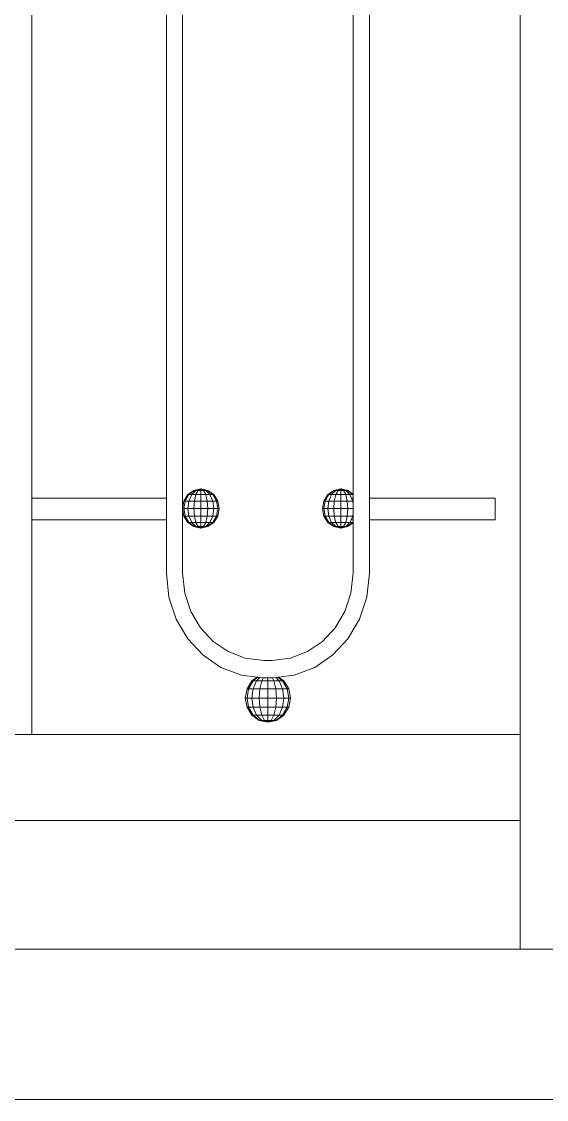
# Model space of a CAD drawing. Header units: millimetres. Extents: x 1832547 to 2001569, y -558009 to -417808.
# Drawn here: x 1856720 to 1856965, y -519217 to -518715 of the extents above; entities that cross this region are included whole.
import ezdxf

# ---------------------------------------------------------------- set-up
doc = ezdxf.new("R2010")
doc.units = ezdxf.units.MM
doc.header["$MEASUREMENT"] = 0
doc.layers.add('CA_manh 08', color=8, linetype='CONTINUOUS', lineweight=9)

msp = doc.modelspace()

# ---------------------------------------------------------------- linework, layer by layer
at = {"layer": 'CA_manh 08'}
for p, q in [((1856952.69, -518313.91), (1856952.69, -519047.28)), ((1856725.15, -518937.12), (1856725.15, -518424.84)), ((1856787.87, -518424.84), (1856787.87, -518937.12)), ((1856795.43, -518425.82), (1856795.43, -518942.01)), ((1856874.88, -518425.46), (1856874.88, -518935.35)), ((1856882.45, -518937.12), (1856882.45, -518424.84)), ((1856797.93, -518935.54), (1856800.69, -518933.56)), ((1856798.38, -518935.54), (1856800.94, -518933.56)), ((1856799.69, -518935.54), (1856801.64, -518933.56)), ((1856800.69, -518933.56), (1856803.95, -518932.86)), ((1856800.69, -518933.56), (1856800.94, -518933.56)), ((1856800.94, -518933.56), (1856803.95, -518932.86)), ((1856800.94, -518933.56), (1856801.64, -518933.56)), ((1856801.64, -518933.56), (1856803.95, -518932.86)), ((1856801.64, -518933.56), (1856802.7, -518933.56)), ((1856801.64, -518935.54), (1856802.7, -518933.56)), ((1856802.7, -518933.56), (1856803.95, -518932.86)), ((1856803.95, -518933.56), (1856802.7, -518933.56)), ((1856803.95, -518932.86), (1856803.95, -518933.56)), ((1856805.19, -518933.56), (1856803.95, -518932.86)), ((1856806.25, -518933.56), (1856803.95, -518932.86)), ((1856806.95, -518933.56), (1856803.95, -518932.86)), ((1856807.2, -518933.56), (1856803.95, -518932.86)), ((1856803.95, -518933.56), (1856805.19, -518933.56)), ((1856803.95, -518933.56), (1856803.95, -518935.54)), ((1856805.19, -518933.56), (1856806.25, -518933.56)), ((1856806.25, -518935.54), (1856805.19, -518933.56)), ((1856806.25, -518933.56), (1856806.95, -518933.56)), ((1856808.2, -518935.54), (1856806.25, -518933.56)), ((1856806.95, -518933.56), (1856807.2, -518933.56)), ((1856809.51, -518935.54), (1856806.95, -518933.56)), ((1856809.96, -518935.54), (1856807.2, -518933.56)), ((1856863.11, -518935.54), (1856865.87, -518933.56)), ((1856863.57, -518935.54), (1856866.12, -518933.56)), ((1856864.87, -518935.54), (1856866.83, -518933.56)), ((1856865.87, -518933.56), (1856869.13, -518932.86)), ((1856865.87, -518933.56), (1856866.12, -518933.56)), ((1856866.12, -518933.56), (1856869.13, -518932.86)), ((1856866.12, -518933.56), (1856866.83, -518933.56)), ((1856866.83, -518933.56), (1856869.13, -518932.86)), ((1856866.83, -518933.56), (1856867.88, -518933.56)), ((1856866.83, -518935.54), (1856867.88, -518933.56)), ((1856867.88, -518933.56), (1856869.13, -518932.86)), ((1856869.13, -518933.56), (1856867.88, -518933.56)), ((1856869.13, -518932.86), (1856869.13, -518933.56)), ((1856870.38, -518933.56), (1856869.13, -518932.86)), ((1856871.43, -518933.56), (1856869.13, -518932.86)), ((1856872.14, -518933.56), (1856869.13, -518932.86)), ((1856872.39, -518933.56), (1856869.13, -518932.86)), ((1856869.13, -518933.56), (1856870.38, -518933.56)), ((1856869.13, -518933.56), (1856869.13, -518935.54)), ((1856870.38, -518933.56), (1856871.43, -518933.56)), ((1856871.43, -518935.54), (1856870.38, -518933.56)), ((1856871.43, -518933.56), (1856872.14, -518933.56)), ((1856873.39, -518935.54), (1856871.43, -518933.56)), ((1856872.14, -518933.56), (1856872.39, -518933.56)), ((1856874.69, -518935.54), (1856872.14, -518933.56)), ((1856874.88, -518935.35), (1856872.39, -518933.56)), ((1856874.88, -518935.54), (1856874.88, -518935.35)), ((1856787.87, -518937.12), (1856725.15, -518937.12)), ((1856725.15, -518937.12), (1856725.15, -518947.28)), ((1856787.87, -518947.28), (1856787.87, -518937.12)), ((1856795.43, -518942.01), (1856796.08, -518938.51)), ((1856796.08, -518938.51), (1856797.93, -518935.54)), ((1856796.08, -518938.51), (1856796.68, -518938.51)), ((1856796.08, -518942.01), (1856796.68, -518938.51)), ((1856796.68, -518938.51), (1856798.38, -518935.54)), ((1856796.68, -518938.51), (1856798.38, -518938.51)), ((1856798.38, -518935.54), (1856797.93, -518935.54)), ((1856797.93, -518942.01), (1856798.38, -518938.51)), ((1856798.38, -518935.54), (1856799.69, -518935.54)), ((1856798.38, -518938.51), (1856799.69, -518935.54)), ((1856798.38, -518938.51), (1856800.94, -518938.51)), ((1856799.69, -518935.54), (1856801.64, -518935.54)), ((1856800.69, -518942.01), (1856800.94, -518938.51)), ((1856800.94, -518938.51), (1856801.64, -518935.54)), ((1856800.94, -518938.51), (1856803.95, -518938.51)), ((1856801.64, -518935.54), (1856803.95, -518935.54)), ((1856803.95, -518935.54), (1856806.25, -518935.54)), ((1856803.95, -518935.54), (1856803.95, -518938.51)), ((1856803.95, -518938.51), (1856806.95, -518938.51)), ((1856803.95, -518938.51), (1856803.95, -518942.01)), ((1856806.25, -518935.54), (1856808.2, -518935.54)), ((1856806.95, -518938.51), (1856806.25, -518935.54)), ((1856806.95, -518938.51), (1856809.51, -518938.51)), ((1856807.2, -518942.01), (1856806.95, -518938.51)), ((1856808.2, -518935.54), (1856809.51, -518935.54)), ((1856809.51, -518938.51), (1856808.2, -518935.54)), ((1856809.51, -518935.54), (1856809.96, -518935.54)), ((1856811.21, -518938.51), (1856809.51, -518935.54)), ((1856809.51, -518938.51), (1856811.21, -518938.51)), ((1856809.96, -518942.01), (1856809.51, -518938.51)), ((1856811.81, -518938.51), (1856809.96, -518935.54)), ((1856811.21, -518938.51), (1856811.81, -518938.51)), ((1856811.81, -518942.01), (1856811.21, -518938.51)), ((1856812.46, -518942.01), (1856811.81, -518938.51)), ((1856860.62, -518942.01), (1856861.27, -518938.51)), ((1856861.27, -518938.51), (1856863.11, -518935.54)), ((1856861.27, -518938.51), (1856861.86, -518938.51)), ((1856861.27, -518942.01), (1856861.86, -518938.51)), ((1856861.86, -518938.51), (1856863.57, -518935.54)), ((1856861.86, -518938.51), (1856863.57, -518938.51)), ((1856863.57, -518935.54), (1856863.11, -518935.54)), ((1856863.11, -518942.01), (1856863.57, -518938.51)), ((1856863.57, -518935.54), (1856864.87, -518935.54)), ((1856863.57, -518938.51), (1856864.87, -518935.54)), ((1856863.57, -518938.51), (1856866.12, -518938.51)), ((1856864.87, -518935.54), (1856866.83, -518935.54)), ((1856865.87, -518942.01), (1856866.12, -518938.51)), ((1856866.12, -518938.51), (1856866.83, -518935.54)), ((1856866.12, -518938.51), (1856869.13, -518938.51)), ((1856866.83, -518935.54), (1856869.13, -518935.54)), ((1856869.13, -518935.54), (1856871.43, -518935.54)), ((1856869.13, -518935.54), (1856869.13, -518938.51)), ((1856869.13, -518938.51), (1856872.14, -518938.51)), ((1856869.13, -518938.51), (1856869.13, -518942.01)), ((1856871.43, -518935.54), (1856873.39, -518935.54)), ((1856872.14, -518938.51), (1856871.43, -518935.54)), ((1856872.14, -518938.51), (1856874.69, -518938.51)), ((1856872.39, -518942.01), (1856872.14, -518938.51)), ((1856873.39, -518935.54), (1856874.69, -518935.54)), ((1856874.69, -518938.51), (1856873.39, -518935.54)), ((1856874.88, -518937.12), (1856874.2, -518937.12)), ((1856874.69, -518935.54), (1856874.88, -518935.54)), ((1856874.88, -518935.88), (1856874.69, -518935.54)), ((1856874.69, -518938.51), (1856874.88, -518938.51)), ((1856874.88, -518939.98), (1856874.69, -518938.51)), ((1856874.88, -518935.88), (1856874.88, -518935.54)), ((1856874.88, -518937.12), (1856874.88, -518935.88)), ((1856874.88, -518938.51), (1856874.88, -518937.12)), ((1856874.88, -518939.98), (1856874.88, -518938.51)), ((1856874.88, -518942.01), (1856874.88, -518939.98)), ((1856941.06, -518937.12), (1856882.45, -518937.12)), ((1856882.45, -518937.12), (1856882.45, -518947.28)), ((1856941.06, -518947.28), (1856941.06, -518937.12)), ((1856795.43, -518942.01), (1856796.08, -518942.01)), ((1856796.08, -518945.51), (1856795.43, -518942.01)), ((1856795.43, -518942.01), (1856795.43, -518972.15)), ((1856796.08, -518942.01), (1856797.93, -518942.01)), ((1856796.68, -518945.51), (1856796.08, -518942.01)), ((1856797.93, -518942.01), (1856800.69, -518942.01)), ((1856798.38, -518945.51), (1856797.93, -518942.01)), ((1856800.69, -518942.01), (1856803.95, -518942.01)), ((1856800.94, -518945.51), (1856800.69, -518942.01)), ((1856803.95, -518942.01), (1856807.2, -518942.01)), ((1856803.95, -518942.01), (1856803.95, -518945.51)), ((1856806.95, -518945.51), (1856807.2, -518942.01)), ((1856807.2, -518942.01), (1856809.96, -518942.01)), ((1856809.51, -518945.51), (1856809.96, -518942.01)), ((1856809.96, -518942.01), (1856811.81, -518942.01)), ((1856811.21, -518945.51), (1856811.81, -518942.01)), ((1856811.81, -518942.01), (1856812.46, -518942.01)), ((1856811.81, -518945.51), (1856812.46, -518942.01)), ((1856860.62, -518942.01), (1856861.27, -518942.01)), ((1856861.27, -518945.51), (1856860.62, -518942.01)), ((1856861.27, -518942.01), (1856863.11, -518942.01)), ((1856861.86, -518945.51), (1856861.27, -518942.01)), ((1856863.11, -518942.01), (1856865.87, -518942.01)), ((1856863.57, -518945.51), (1856863.11, -518942.01)), ((1856865.87, -518942.01), (1856869.13, -518942.01)), ((1856866.12, -518945.51), (1856865.87, -518942.01)), ((1856869.13, -518942.01), (1856872.39, -518942.01)), ((1856869.13, -518942.01), (1856869.13, -518945.51)), ((1856872.14, -518945.51), (1856872.39, -518942.01)), ((1856872.39, -518942.01), (1856874.88, -518942.01)), ((1856874.69, -518945.51), (1856874.88, -518944.03)), ((1856874.88, -518944.03), (1856874.88, -518942.01)), ((1856874.88, -518945.51), (1856874.88, -518944.03)), ((1856725.15, -518947.28), (1856787.87, -518947.28)), ((1856725.15, -519047.28), (1856725.15, -518947.28)), ((1856787.87, -518947.28), (1856787.87, -518972.18)), ((1856796.08, -518945.51), (1856796.68, -518945.51)), ((1856797.93, -518948.47), (1856796.08, -518945.51)), ((1856796.68, -518945.51), (1856798.38, -518945.51)), ((1856798.38, -518948.47), (1856796.68, -518945.51)), ((1856797.93, -518948.47), (1856798.38, -518948.47)), ((1856800.69, -518950.45), (1856797.93, -518948.47)), ((1856798.38, -518945.51), (1856800.94, -518945.51)), ((1856799.69, -518948.47), (1856798.38, -518945.51)), ((1856798.38, -518948.47), (1856799.69, -518948.47)), ((1856800.94, -518950.45), (1856798.38, -518948.47)), ((1856799.69, -518948.47), (1856801.64, -518948.47)), ((1856801.64, -518950.45), (1856799.69, -518948.47)), ((1856800.94, -518950.45), (1856800.69, -518950.45)), ((1856803.95, -518951.15), (1856800.69, -518950.45)), ((1856800.94, -518945.51), (1856803.95, -518945.51)), ((1856801.64, -518948.47), (1856800.94, -518945.51)), ((1856800.94, -518950.45), (1856801.64, -518950.45)), ((1856803.95, -518951.15), (1856800.94, -518950.45)), ((1856801.64, -518948.47), (1856803.95, -518948.47)), ((1856802.7, -518950.45), (1856801.64, -518948.47)), ((1856801.64, -518950.45), (1856802.7, -518950.45)), ((1856803.95, -518951.15), (1856801.64, -518950.45)), ((1856802.7, -518950.45), (1856803.95, -518950.45)), ((1856803.95, -518951.15), (1856802.7, -518950.45)), ((1856803.95, -518945.51), (1856806.95, -518945.51)), ((1856803.95, -518945.51), (1856803.95, -518948.47)), ((1856803.95, -518948.47), (1856806.25, -518948.47)), ((1856803.95, -518948.47), (1856803.95, -518950.45)), ((1856803.95, -518950.45), (1856805.19, -518950.45)), ((1856803.95, -518951.15), (1856805.19, -518950.45)), ((1856803.95, -518950.45), (1856803.95, -518951.15)), ((1856803.95, -518951.15), (1856806.25, -518950.45)), ((1856803.95, -518951.15), (1856806.95, -518950.45)), ((1856803.95, -518951.15), (1856807.2, -518950.45)), ((1856805.19, -518950.45), (1856806.25, -518948.47)), ((1856805.19, -518950.45), (1856806.25, -518950.45)), ((1856806.25, -518948.47), (1856806.95, -518945.51)), ((1856806.25, -518948.47), (1856808.2, -518948.47)), ((1856806.25, -518950.45), (1856808.2, -518948.47)), ((1856806.25, -518950.45), (1856806.95, -518950.45)), ((1856806.95, -518945.51), (1856809.51, -518945.51)), ((1856806.95, -518950.45), (1856809.51, -518948.47)), ((1856806.95, -518950.45), (1856807.2, -518950.45)), ((1856807.2, -518950.45), (1856809.96, -518948.47)), ((1856808.2, -518948.47), (1856809.51, -518945.51)), ((1856808.2, -518948.47), (1856809.51, -518948.47)), ((1856809.51, -518945.51), (1856811.21, -518945.51)), ((1856809.51, -518948.47), (1856811.21, -518945.51)), ((1856809.51, -518948.47), (1856809.96, -518948.47)), ((1856809.96, -518948.47), (1856811.81, -518945.51)), ((1856811.21, -518945.51), (1856811.81, -518945.51)), ((1856861.27, -518945.51), (1856861.86, -518945.51)), ((1856863.11, -518948.47), (1856861.27, -518945.51)), ((1856861.86, -518945.51), (1856863.57, -518945.51)), ((1856863.57, -518948.47), (1856861.86, -518945.51)), ((1856863.11, -518948.47), (1856863.57, -518948.47)), ((1856865.87, -518950.45), (1856863.11, -518948.47)), ((1856863.57, -518945.51), (1856866.12, -518945.51)), ((1856864.87, -518948.47), (1856863.57, -518945.51)), ((1856863.57, -518948.47), (1856864.87, -518948.47)), ((1856866.12, -518950.45), (1856863.57, -518948.47)), ((1856864.87, -518948.47), (1856866.83, -518948.47)), ((1856866.83, -518950.45), (1856864.87, -518948.47)), ((1856866.12, -518950.45), (1856865.87, -518950.45)), ((1856869.13, -518951.15), (1856865.87, -518950.45)), ((1856866.12, -518945.51), (1856869.13, -518945.51)), ((1856866.83, -518948.47), (1856866.12, -518945.51)), ((1856866.12, -518950.45), (1856866.83, -518950.45)), ((1856869.13, -518951.15), (1856866.12, -518950.45)), ((1856866.83, -518948.47), (1856869.13, -518948.47)), ((1856867.88, -518950.45), (1856866.83, -518948.47)), ((1856866.83, -518950.45), (1856867.88, -518950.45)), ((1856869.13, -518951.15), (1856866.83, -518950.45)), ((1856867.88, -518950.45), (1856869.13, -518950.45)), ((1856869.13, -518951.15), (1856867.88, -518950.45)), ((1856869.13, -518945.51), (1856872.14, -518945.51)), ((1856869.13, -518945.51), (1856869.13, -518948.47)), ((1856869.13, -518948.47), (1856871.43, -518948.47)), ((1856869.13, -518948.47), (1856869.13, -518950.45)), ((1856869.13, -518950.45), (1856870.38, -518950.45)), ((1856869.13, -518951.15), (1856870.38, -518950.45)), ((1856869.13, -518950.45), (1856869.13, -518951.15)), ((1856869.13, -518951.15), (1856871.43, -518950.45)), ((1856869.13, -518951.15), (1856872.14, -518950.45)), ((1856869.13, -518951.15), (1856872.39, -518950.45)), ((1856870.38, -518950.45), (1856871.43, -518948.47)), ((1856870.38, -518950.45), (1856871.43, -518950.45)), ((1856871.43, -518948.47), (1856872.14, -518945.51)), ((1856871.43, -518948.47), (1856873.39, -518948.47)), ((1856871.43, -518950.45), (1856873.39, -518948.47)), ((1856871.43, -518950.45), (1856872.14, -518950.45)), ((1856872.14, -518945.51), (1856874.69, -518945.51)), ((1856872.14, -518950.45), (1856874.69, -518948.47)), ((1856872.14, -518950.45), (1856872.39, -518950.45)), ((1856872.39, -518950.45), (1856874.88, -518948.66)), ((1856873.39, -518948.47), (1856873.93, -518947.28)), ((1856873.39, -518948.47), (1856874.69, -518948.47)), ((1856873.93, -518947.28), (1856874.69, -518945.51)), ((1856873.93, -518947.28), (1856874.88, -518947.28)), ((1856874.69, -518945.51), (1856874.88, -518945.51)), ((1856874.69, -518948.47), (1856874.88, -518948.14)), ((1856874.69, -518948.47), (1856874.88, -518948.47)), ((1856874.88, -518947.28), (1856874.88, -518945.51)), ((1856874.88, -518948.14), (1856874.88, -518947.28)), ((1856874.88, -518948.47), (1856874.88, -518948.14)), ((1856874.88, -518948.66), (1856874.88, -518948.47)), ((1856874.88, -518948.66), (1856874.88, -518972.15)), ((1856882.45, -518972.18), (1856882.45, -518947.28)), ((1856882.45, -518947.28), (1856941.06, -518947.28)), ((1856789.07, -518983.36), (1856787.87, -518972.18)), ((1856795.43, -518972.15), (1856796.43, -518981.47)), ((1856873.88, -518981.47), (1856874.88, -518972.15)), ((1856882.45, -518972.18), (1856881.25, -518983.36)), ((1856792.48, -518993.62), (1856789.07, -518983.36)), ((1856796.43, -518981.47), (1856799.28, -518990.02)), ((1856871.03, -518990.03), (1856873.88, -518981.47)), ((1856881.25, -518983.36), (1856877.83, -518993.62)), ((1856799.28, -518990.02), (1856803.76, -518997.58)), ((1856866.56, -518997.58), (1856871.03, -518990.03)), ((1856797.85, -519002.67), (1856792.48, -518993.62)), ((1856877.83, -518993.62), (1856872.47, -519002.67)), ((1856803.76, -518997.58), (1856809.62, -519003.88)), ((1856860.69, -519003.88), (1856866.56, -518997.58)), ((1856804.88, -519010.23), (1856797.85, -519002.67)), ((1856809.62, -519003.88), (1856816.65, -519008.68)), ((1856853.66, -519008.68), (1856860.69, -519003.88)), ((1856872.47, -519002.67), (1856865.44, -519010.23)), ((1856813.31, -519015.99), (1856804.88, -519010.23)), ((1856816.65, -519008.68), (1856824.62, -519011.75)), ((1856845.69, -519011.75), (1856853.66, -519008.68)), ((1856865.44, -519010.23), (1856857.01, -519015.99)), ((1856824.62, -519011.75), (1856833.3, -519012.82)), ((1856833.3, -519012.82), (1856837.02, -519012.82)), ((1856837.02, -519012.82), (1856845.69, -519011.75)), ((1856822.86, -519019.66), (1856813.31, -519015.99)), ((1856822.86, -519019.66), (1856830.13, -519020.56)), ((1856827.73, -519022.29), (1856830.13, -519020.56)), ((1856828.29, -519022.29), (1856830.46, -519020.6)), ((1856829.91, -519022.29), (1856831.44, -519020.72)), ((1856830.46, -519020.6), (1856830.13, -519020.56)), ((1856831.44, -519020.72), (1856830.46, -519020.6)), ((1856833.04, -519020.92), (1856831.44, -519020.72)), ((1856838.88, -519020.72), (1856837.28, -519020.92)), ((1856839.86, -519020.6), (1856838.88, -519020.72)), ((1856840.42, -519022.29), (1856838.88, -519020.72)), ((1856840.2, -519020.56), (1856839.86, -519020.6)), ((1856842.03, -519022.29), (1856839.86, -519020.6)), ((1856840.2, -519020.56), (1856847.45, -519019.66)), ((1856842.6, -519022.29), (1856840.2, -519020.56)), ((1856857.01, -519015.99), (1856847.45, -519019.66)), ((1856825.45, -519025.95), (1856827.73, -519022.29)), ((1856826.19, -519025.95), (1856828.29, -519022.29)), ((1856827.73, -519022.29), (1856828.29, -519022.29)), ((1856828.29, -519022.29), (1856829.91, -519022.29)), ((1856828.29, -519025.95), (1856829.91, -519022.29)), ((1856829.91, -519022.29), (1856832.32, -519022.29)), ((1856831.45, -519025.95), (1856832.32, -519022.29)), ((1856832.32, -519022.29), (1856833.04, -519020.92)), ((1856832.32, -519022.29), (1856835.16, -519022.29)), ((1856833.27, -519020.95), (1856833.04, -519020.92)), ((1856835.16, -519020.95), (1856833.27, -519020.95)), ((1856835.16, -519020.95), (1856835.16, -519022.29)), ((1856837.05, -519020.95), (1856835.16, -519020.95)), ((1856835.16, -519022.29), (1856838.01, -519022.29)), ((1856835.16, -519022.29), (1856835.16, -519025.95)), ((1856837.28, -519020.92), (1856837.05, -519020.95)), ((1856838.01, -519022.29), (1856837.28, -519020.92)), ((1856838.01, -519022.29), (1856840.42, -519022.29)), ((1856838.88, -519025.95), (1856838.01, -519022.29)), ((1856840.42, -519022.29), (1856842.03, -519022.29)), ((1856842.03, -519025.95), (1856840.42, -519022.29)), ((1856842.03, -519022.29), (1856842.6, -519022.29)), ((1856844.14, -519025.95), (1856842.03, -519022.29)), ((1856844.88, -519025.95), (1856842.6, -519022.29)), ((1856824.65, -519030.27), (1856825.45, -519025.95)), ((1856824.65, -519030.27), (1856825.45, -519030.27)), ((1856825.45, -519034.6), (1856824.65, -519030.27)), ((1856825.45, -519025.95), (1856826.19, -519025.95)), ((1856825.45, -519030.27), (1856826.19, -519025.95)), ((1856825.45, -519030.27), (1856827.73, -519030.27)), ((1856826.19, -519034.6), (1856825.45, -519030.27)), ((1856826.19, -519025.95), (1856828.29, -519025.95)), ((1856827.73, -519030.27), (1856828.29, -519025.95)), ((1856827.73, -519030.27), (1856831.14, -519030.27)), ((1856828.29, -519034.6), (1856827.73, -519030.27)), ((1856828.29, -519025.95), (1856831.45, -519025.95)), ((1856831.14, -519030.27), (1856831.45, -519025.95)), ((1856831.14, -519030.27), (1856835.16, -519030.27)), ((1856831.45, -519034.6), (1856831.14, -519030.27)), ((1856831.45, -519025.95), (1856835.16, -519025.95)), ((1856835.16, -519025.95), (1856838.88, -519025.95)), ((1856835.16, -519025.95), (1856835.16, -519030.27)), ((1856835.16, -519030.27), (1856839.19, -519030.27)), ((1856835.16, -519030.27), (1856835.16, -519034.6)), ((1856838.88, -519025.95), (1856842.03, -519025.95)), ((1856839.19, -519030.27), (1856838.88, -519025.95)), ((1856838.88, -519034.6), (1856839.19, -519030.27)), ((1856839.19, -519030.27), (1856842.6, -519030.27)), ((1856842.03, -519025.95), (1856844.14, -519025.95)), ((1856842.6, -519030.27), (1856842.03, -519025.95)), ((1856842.03, -519034.6), (1856842.6, -519030.27)), ((1856842.6, -519030.27), (1856844.88, -519030.27)), ((1856844.14, -519025.95), (1856844.88, -519025.95)), ((1856844.88, -519030.27), (1856844.14, -519025.95)), ((1856844.14, -519034.6), (1856844.88, -519030.27)), ((1856845.68, -519030.27), (1856844.88, -519025.95)), ((1856844.88, -519030.27), (1856845.68, -519030.27)), ((1856844.88, -519034.6), (1856845.68, -519030.27)), ((1856825.45, -519034.6), (1856826.19, -519034.6)), ((1856827.73, -519038.26), (1856825.45, -519034.6)), ((1856826.19, -519034.6), (1856828.29, -519034.6)), ((1856828.29, -519038.26), (1856826.19, -519034.6)), ((1856828.29, -519034.6), (1856831.45, -519034.6)), ((1856829.91, -519038.26), (1856828.29, -519034.6)), ((1856831.45, -519034.6), (1856835.16, -519034.6)), ((1856832.32, -519038.26), (1856831.45, -519034.6)), ((1856835.16, -519034.6), (1856838.88, -519034.6)), ((1856835.16, -519034.6), (1856835.16, -519038.26)), ((1856838.01, -519038.26), (1856838.88, -519034.6)), ((1856838.88, -519034.6), (1856842.03, -519034.6)), ((1856840.42, -519038.26), (1856842.03, -519034.6)), ((1856842.03, -519034.6), (1856844.14, -519034.6)), ((1856842.03, -519038.26), (1856844.14, -519034.6)), ((1856842.6, -519038.26), (1856844.88, -519034.6)), ((1856844.14, -519034.6), (1856844.88, -519034.6)), ((1856827.73, -519038.26), (1856828.29, -519038.26)), ((1856831.14, -519040.71), (1856827.73, -519038.26)), ((1856828.29, -519038.26), (1856829.91, -519038.26)), ((1856831.45, -519040.71), (1856828.29, -519038.26)), ((1856829.91, -519038.26), (1856832.32, -519038.26)), ((1856832.32, -519040.71), (1856829.91, -519038.26)), ((1856831.45, -519040.71), (1856831.14, -519040.71)), ((1856835.16, -519041.57), (1856831.14, -519040.71)), ((1856831.45, -519040.71), (1856832.32, -519040.71)), ((1856835.16, -519041.57), (1856831.45, -519040.71)), ((1856832.32, -519038.26), (1856835.16, -519038.26)), ((1856833.62, -519040.71), (1856832.32, -519038.26)), ((1856832.32, -519040.71), (1856833.62, -519040.71)), ((1856835.16, -519041.57), (1856832.32, -519040.71)), ((1856833.62, -519040.71), (1856835.16, -519040.71)), ((1856835.16, -519041.57), (1856833.62, -519040.71)), ((1856835.16, -519038.26), (1856838.01, -519038.26)), ((1856835.16, -519038.26), (1856835.16, -519040.71)), ((1856835.16, -519040.71), (1856836.7, -519040.71)), ((1856835.16, -519041.57), (1856836.7, -519040.71)), ((1856835.16, -519040.71), (1856835.16, -519041.57)), ((1856835.16, -519041.57), (1856838.01, -519040.71)), ((1856835.16, -519041.57), (1856838.88, -519040.71)), ((1856835.16, -519041.57), (1856839.19, -519040.71)), ((1856836.7, -519040.71), (1856838.01, -519038.26)), ((1856836.7, -519040.71), (1856838.01, -519040.71)), ((1856838.01, -519038.26), (1856840.42, -519038.26)), ((1856838.01, -519040.71), (1856840.42, -519038.26)), ((1856838.01, -519040.71), (1856838.88, -519040.71)), ((1856838.88, -519040.71), (1856842.03, -519038.26)), ((1856838.88, -519040.71), (1856839.19, -519040.71)), ((1856839.19, -519040.71), (1856842.6, -519038.26)), ((1856840.42, -519038.26), (1856842.03, -519038.26)), ((1856842.03, -519038.26), (1856842.6, -519038.26)), ((1856725.15, -519047.28), (1856715.69, -519047.28)), ((1856952.69, -519047.28), (1856725.15, -519047.28)), ((1856952.69, -519087.28), (1856952.69, -519047.28)), ((1856278.45, -519087.28), (1856952.69, -519087.28)), ((1856952.69, -519087.28), (1856952.69, -519147.28)), ((1856977.21, -519147.28), (1856247.11, -519147.28)), ((1856952.69, -519147.28), (1856278.45, -519147.28)), ((1855465.15, -519217.28), (1858481.56, -519217.28))]:
    msp.add_line(p, q, dxfattribs=at)

doc.saveas('drawing.dxf')
